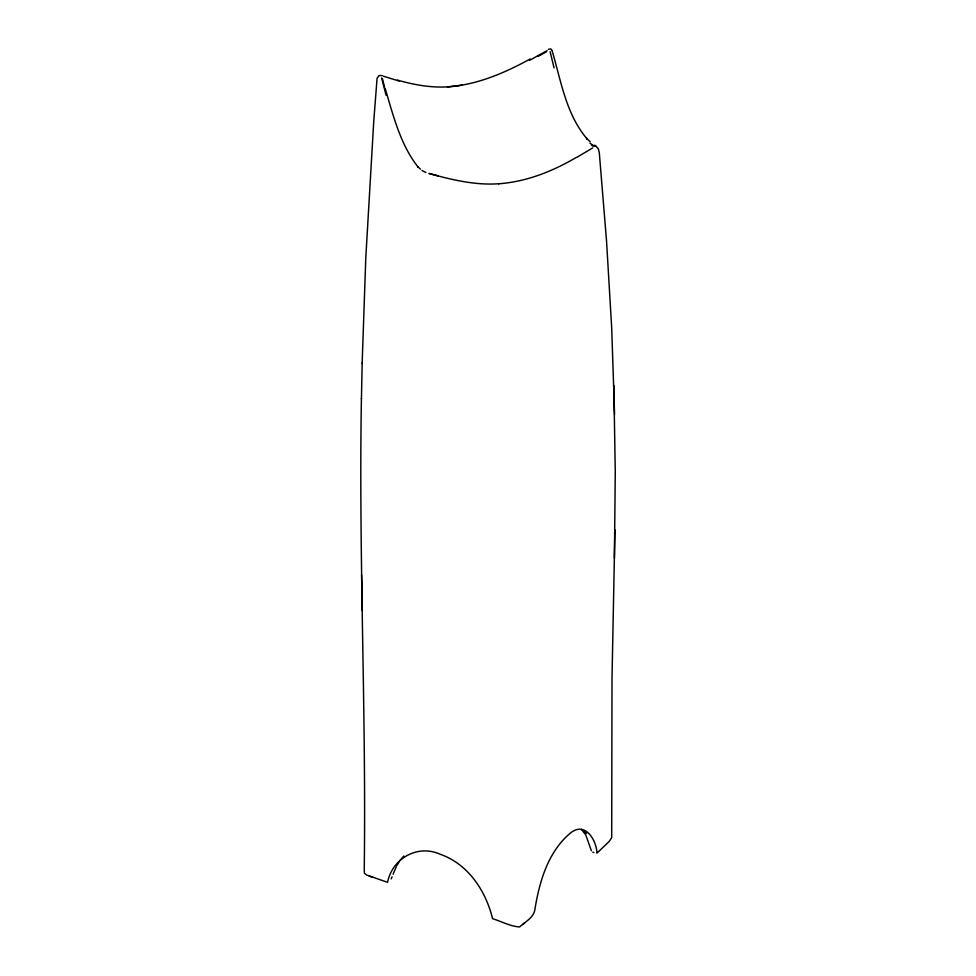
<?xml version="1.0" encoding="UTF-8"?>
<svg xmlns="http://www.w3.org/2000/svg" width="976" height="976" viewBox="0 0 976 976"><rect width="100%" height="100%" fill="white"/><g stroke="black" fill="none" stroke-linecap="round" stroke-linejoin="round"><path stroke-width="1.46" d="M361.425 398.452C358.643 554.783 366.256 711.065 364.268 867.42L364.304 872.41M614.917 529.773L612.013 678.271L611.696 837.518M614.416 558.211L615.27 471.823L613.831 385.483M361.437 398.867L362.169 363.084M362.145 363.499L365.805 257.566L373.771 121.048L377.065 78.373L378.92 75.603L382.238 75.567M393.072 874.252L396.28 866.786M392.084 876.765L391.156 878.876M396.842 865.602L399.111 861.869M399.867 860.625L403.844 856.001M591.346 850.694L585.746 834.834L581.367 829.417M522.685 924.638L524.71 922.759M592.676 147.925L576.865 157.319M529.626 60.317L547.097 50.642M537.947 56.425L546.499 51.752M576.194 157.478C552.514 171.398 526.32 181.817 498.699 183.769L498.895 183.744C475.08 185.464 451.681 179.73 428.903 173.472M530.249 58.963C504.604 72.993 476.971 84.888 447.472 86.901L462.099 85.18M548.329 49.312L550.83 48.922L551.916 50.362M447.886 86.852C430.77 87.877 413.763 84.814 397.378 80.069M438.053 175.851L429.501 173.582M383.324 76.189L399.135 81.069M585.429 832.918L586.588 833.297M369.257 876.106L372.515 877.278M592.847 852.182L593.859 852.56M425.865 172.496L421.961 170.495M589.955 143.216L594.384 146.168M591.432 144.985L593.506 146.437M595.592 145.912L598.361 148.779L599.288 152.634L606.523 240.718L611.671 327.472L614.575 414.275M594.616 145.156L595.994 146.205M420.4 169.129L417.557 166.506L418.277 167.299C400.319 144.655 393.316 115.705 385.191 88.523M590.187 141.776L586.527 138.287L587.271 139.141C566.104 114.448 561.078 81.142 552.16 50.898M584.502 831.845L584.844 832.626M550.135 51.618L554.039 67.881M386.045 95.16L381.628 77.934M384.568 87.303L382.494 78.897M611.488 837.969L609.268 841.373L596.995 853.122C596.324 839.653 584.905 820.914 570.252 833.199C547.573 852.28 539.118 882.707 534.653 910.925C532.798 918.074 524.759 922.21 519.537 926.944C510.253 926.358 501.444 921.405 492.563 918.672C485.78 890.795 468.151 863.967 440.03 854.195C417.472 844.02 392.132 858.685 387.582 882.316L366.72 875.057L364.426 873.227M361.584 574.937L362.303 610.476"/></g></svg>
